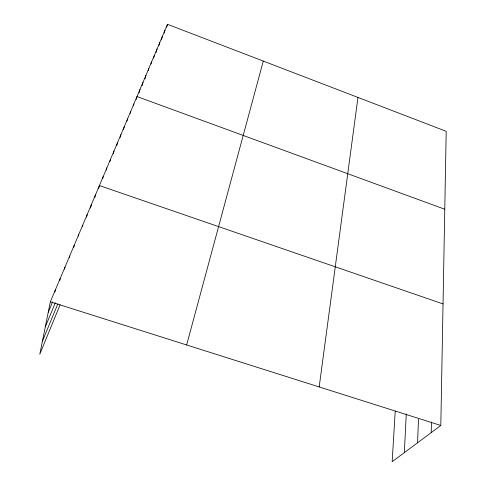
<?xml version="1.0" encoding="UTF-8"?>
<svg xmlns="http://www.w3.org/2000/svg" width="486" height="486" viewBox="0 0 486 486"><rect width="100%" height="100%" fill="white"/><g stroke="black" fill="none" stroke-linecap="round" stroke-linejoin="round"><path stroke-width="0.73" d="M395.227 411.241L392.166 461.7L440.814 425.469L446.197 131.311L167.476 24.3L50.35 301.8L39.803 354.185L60.1 304.783M431.204 432.625L431.489 422.012M417.577 442.776L418.495 419.236M404.328 452.642L406.272 413.987M319.18 386.947L357.963 97.437M54.918 292.056L55.355 289.948M59.79 280.507L60.24 278.375M64.541 269.238L65.009 267.081M69.34 257.501L69.662 256.055M73.714 247.477L74.206 245.284M78.313 236.232L78.647 234.756M82.511 226.555L82.833 225.164M86.575 217.218L87.237 214.417M90.548 208.105L91.386 204.582M94.758 197.802L95.444 194.971M98.719 188.41L99.411 185.561L443.038 303.932M102.655 178.769L103.184 176.625M106.343 170.027L106.877 167.877M109.951 161.461L110.498 159.299M113.311 153.795L114.04 150.903M116.774 145.569L117.515 142.671M120.17 137.508L120.923 134.604M123.505 129.61L124.258 126.694M126.961 121.129L127.532 118.936M130.163 113.524L130.746 111.33M133.504 105.334L133.893 103.87M136.202 99.484L136.985 96.55L444.769 209.235M139.087 92.82L140.017 89.369M142.058 85.773L142.987 82.316M186.636 344.963L263.278 61.084M144.974 78.86L145.909 75.397M148.212 70.683L148.777 68.605M151.025 64.012L151.596 61.929M153.594 58.15L154.36 55.38M156.115 52.409L157.075 48.94M158.977 45.392L159.742 42.622M161.401 39.87L162.367 36.407M164.171 33.066L164.942 30.302M166.698 27.064L167.476 24.3M42.422 341.178L57.84 303.89M45.289 326.938L55.368 302.742M48.254 312.225L52.597 301.873M50.35 301.8L440.814 425.469"/></g></svg>
